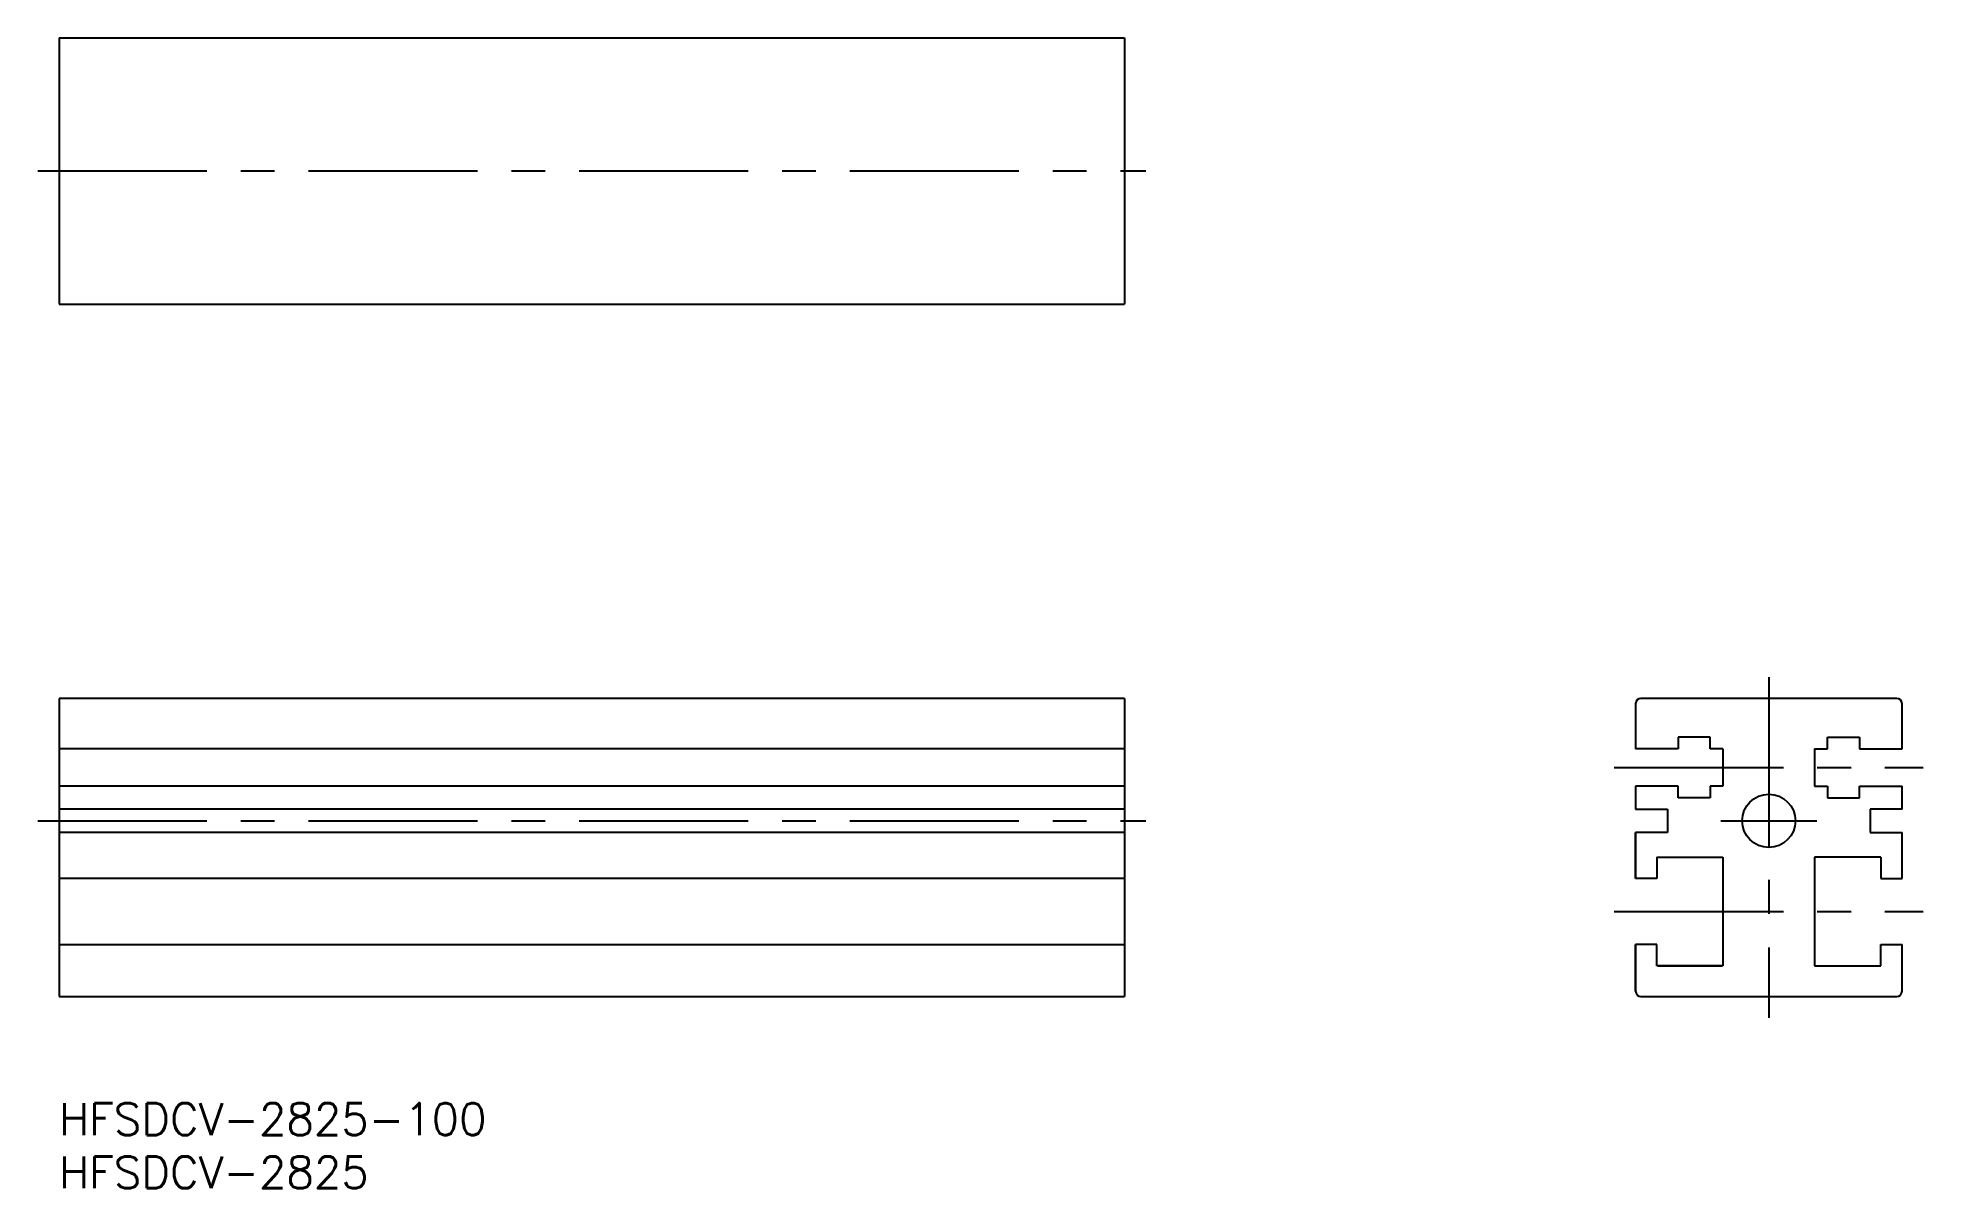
# Model space of a CAD drawing. Extents: x -2 to 175, y -8 to 100.
import ezdxf

# ---------------------------------------------------------------- set-up
doc = ezdxf.new("R2010")
doc.units = 0
doc.header["$LTSCALE"] = 0.5
doc.linetypes.add('CENTER', pattern=[50.8, 31.75, -6.35, 6.35, -6.35])
for name, color, linetype in [('MSM_CENTER', 1, 'CENTER'), ('MSM_CONTINUOUS', 7, 'CONTINUOUS'), ('MSM_PART_NUMBER', 7, 'CONTINUOUS')]:
    doc.layers.add(name, color=color, linetype=linetype)
doc.styles.get("Standard").update_dxf_attribs({"font": 'txt.shx', "height": 3, "bigfont": 'bigfont.shx'})

# ---------------------------------------------------------------- blocks, each defined once
blk = doc.blocks.new('*U5')
at = {"layer": 'MSM_PART_NUMBER'}
blk.add_text('HFSDCV-2825-100', height=3, dxfattribs=at).set_placement((0, -3))
blk = doc.blocks.new('*U6')
at = {"layer": 'MSM_PART_NUMBER'}
blk.add_text('HFSDCV-2825', height=3, dxfattribs=at).set_placement((0, -8))

msp = doc.modelspace()

# ---------------------------------------------------------------- linework, layer by layer
at = {"layer": 'MSM_CENTER'}
for p, q in [((-2, 87.52), (102, 87.52)), ((160.45, 40), (160.45, 8)), ((145.95, 31.5), (174.95, 31.5)), ((-2, 26.5), (102, 26.5)), ((155.95, 26.5), (164.95, 26.5)), ((145.95, 18), (174.95, 18))]:
    msp.add_line(p, q, dxfattribs=at)
at = {"layer": 'MSM_CONTINUOUS'}
for p, q in [((0, 100.02), (0, 75.02)), ((0, 100.02), (100, 100.02)), ((100, 100.02), (100, 75.02)), ((0, 75.02), (100, 75.02)), ((100, 38), (0, 38)), ((0, 38), (0, 10)), ((100, 38), (100, 10)), ((147.95, 37.5), (147.95, 33.25)), ((172.45, 38), (148.45, 38)), ((172.95, 33.25), (172.95, 37.5)), ((154.95, 34.35), (151.95, 34.35)), ((151.95, 34.35), (151.95, 33.25)), ((154.95, 33.25), (154.95, 34.35)), ((165.95, 34.35), (168.95, 34.35)), ((165.95, 33.25), (165.95, 34.35)), ((168.95, 34.35), (168.95, 33.25)), ((100, 33.25), (0, 33.25)), ((151.95, 33.25), (147.95, 33.25)), ((156.15, 33.25), (154.95, 33.25)), ((156.15, 33.25), (156.15, 29.75)), ((156.15, 33.25), (156.15, 29.75)), ((164.75, 33.25), (164.75, 29.75)), ((164.75, 33.25), (164.75, 29.75)), ((164.75, 33.25), (165.95, 33.25)), ((168.95, 33.25), (172.95, 33.25)), ((100, 29.75), (0, 29.75)), ((147.95, 29.75), (147.95, 27.6)), ((151.95, 29.75), (147.95, 29.75)), ((151.95, 28.65), (151.95, 29.75)), ((154.95, 28.65), (151.95, 28.65)), ((156.15, 29.75), (154.95, 29.75)), ((156.15, 29.75), (154.95, 29.75)), ((154.95, 29.75), (154.95, 28.65)), ((164.75, 29.75), (165.95, 29.75)), ((164.75, 29.75), (165.95, 29.75)), ((165.95, 29.75), (165.95, 28.65)), ((165.95, 28.65), (168.95, 28.65)), ((168.95, 29.75), (172.95, 29.75)), ((168.95, 28.65), (168.95, 29.75)), ((172.95, 27.6), (172.95, 29.75)), ((100, 27.6), (0, 27.6)), ((147.95, 27.6), (150.95, 27.6)), ((147.95, 27.6), (150.95, 27.6)), ((150.95, 27.6), (150.95, 25.4)), ((150.95, 27.6), (150.95, 25.4)), ((169.95, 27.6), (169.95, 25.4)), ((172.95, 27.6), (169.95, 27.6)), ((100, 25.4), (0, 25.4)), ((147.95, 21.1), (147.95, 25.4)), ((147.95, 25.4), (147.95, 21.1)), ((150.95, 25.4), (147.95, 25.4)), ((150.95, 25.4), (147.95, 25.4)), ((169.95, 25.4), (172.95, 25.4)), ((172.95, 21.1), (172.95, 25.4)), ((149.95, 23.1), (156.15, 23.1)), ((149.95, 23.1), (149.95, 21.1)), ((156.15, 23.1), (156.15, 12.9)), ((164.75, 23.1), (164.75, 12.9)), ((170.95, 23.1), (164.75, 23.1)), ((170.95, 23.1), (170.95, 21.1)), ((100, 21.1), (0, 21.1)), ((149.95, 21.1), (147.95, 21.1)), ((170.95, 21.1), (172.95, 21.1)), ((0, 14.9), (100, 14.9)), ((147.95, 14.9), (147.95, 10.5)), ((147.95, 10.5), (147.95, 14.9)), ((149.95, 14.9), (147.95, 14.9)), ((149.95, 12.9), (149.95, 14.9)), ((170.95, 14.9), (172.95, 14.9)), ((170.95, 12.9), (170.95, 14.9)), ((172.95, 10.5), (172.95, 14.9)), ((156.15, 12.9), (149.95, 12.9)), ((150.05, 12.9), (156.05, 12.9)), ((164.75, 12.9), (170.95, 12.9)), ((0, 10), (100, 10)), ((148.45, 10), (172.45, 10))]:
    msp.add_line(p, q, dxfattribs=at)
msp.add_circle((160.45, 26.5), 2.5, dxfattribs=at)
for centre, start, end in [((148.45, 37.5), 90, 180), ((172.45, 37.5), 0, 90), ((148.45, 10.5), 180, 270), ((172.45, 10.5), 270, 0)]:
    msp.add_arc(centre, 0.5, start, end, dxfattribs=at)

# ---------------------------------------------------------------- block references
for name in ['*U5', '*U6']:
    msp.add_blockref(name, (0, 0), dxfattribs=at)

doc.saveas('drawing.dxf')
